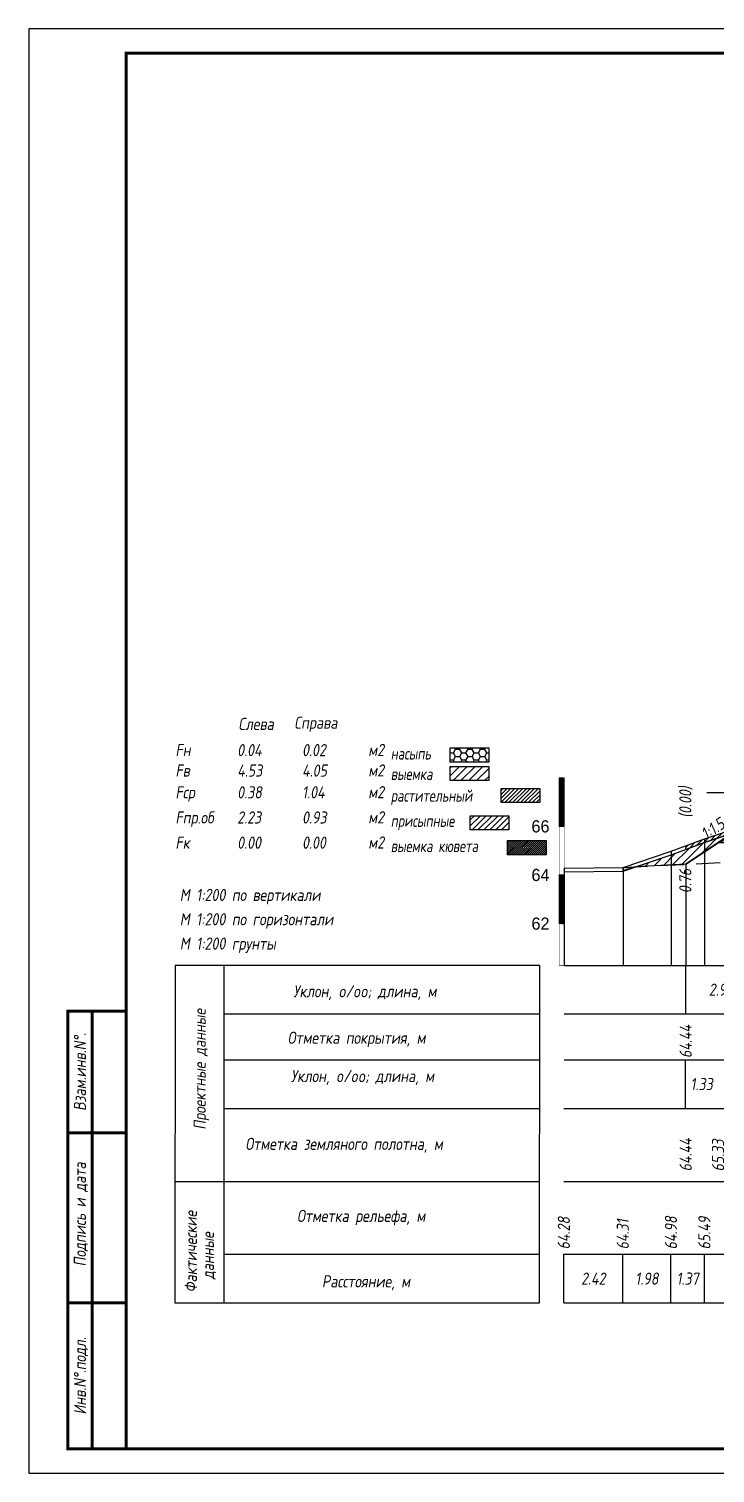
# Model space of a CAD drawing. Extents: x -717 to 1451, y -133302 to 233.
# Drawn here: x -30.1 to 111, y -124706.4 to -124409.4 of the extents above; entities that cross this region are included whole.
import ezdxf
from ezdxf.enums import TextEntityAlignment as Align

# ---------------------------------------------------------------- set-up
doc = ezdxf.new("R2010")
doc.units = 0
doc.linetypes.add('штриховая', pattern=[0.75, 0.5, -0.25])
for name, color, linetype in [('Зарамочное оформление', 7, 'Continuous'), ('Интерполированный поперечник', 2, 'Continuous'), ('Код_510', 7, 'Continuous'), ('Код_514', 1, 'Continuous'), ('Код_516', 1, 'Continuous'), ('Контур_0', 7, 'Continuous'), ('Контур_508', 7, 'Continuous'), ('Контур_512', 7, 'Continuous'), ('Контур_513', 7, 'Continuous'), ('Красный поперечник', 1, 'Continuous'), ('Линейка абсолютных высот', 7, 'Continuous'), ('Объем выемки', 7, 'Continuous'), ('Объем кюветов', 7, 'Continuous'), ('Объем насыпи', 7, 'Continuous'), ('Объем присыпных обочин', 7, 'Continuous'), ('Объем срезки растительного слоя', 7, 'Continuous'), ('Объём_2650', 7, 'Continuous'), ('Объём_2661', 7, 'Continuous'), ('Объём_2666', 7, 'Continuous'), ('Объём_2667', 7, 'Continuous'), ('Объём_2668', 7, 'Continuous'), ('Объём_2669', 7, 'Continuous'), ('Объём_2675', 7, 'Continuous'), ('Откосы', 7, 'Continuous'), ('Отметки покрытия', 7, 'Continuous'), ('Рабочие отметки', 7, 'Continuous'), ('Рабочие отметки доп.', 7, 'Continuous'), ('Таблица', 7, 'Continuous'), ('Уклоны проезжей части', 7, 'Continuous'), ('Черный поперечник', 3, 'Continuous')]:
    doc.layers.add(name, color=color, linetype=linetype)
for name, color, linetype, true_color in [('Контур_2570', 7, 'Continuous', 0x80ff00), ('Контур_2736', 4, 'Continuous', 0x00ffff), ('Контур_2737', 4, 'Continuous', 0x00ffff), ('Контур_2738', 4, 'Continuous', 0x00ffff), ('Контур_2739', 4, 'Continuous', 0x00ffff), ('Контур_2741', 4, 'Continuous', 0x00ffff), ('Контур_2742', 4, 'Continuous', 0x00ffff), ('Контур_2743', 4, 'Continuous', 0x00ffff), ('Контур_2744', 7, 'Continuous', 0xa4ffff), ('Контур_2745', 7, 'Continuous', 0xa4ffff), ('Контур_2747', 4, 'Continuous', 0x00ffff), ('Контур_2748', 4, 'Continuous', 0x00ffff), ('Контур_2749', 4, 'Continuous', 0x00ffff), ('Контур_2750', 4, 'Continuous', 0x00ffff), ('Контур_2751', 4, 'Continuous', 0x00ffff), ('Контур_2752', 4, 'Continuous', 0x00ffff), ('Контур_703', 4, 'Continuous', 0x00ffff), ('Контур_705', 4, 'Continuous', 0x00ffff), ('Контур_707', 4, 'Continuous', 0x00ffff), ('Контур_720', 131, 'Continuous', 0xaaffff), ('Объём_2563', 7, 'Continuous', 0xff8000), ('Объём_2570', 7, 'Continuous', 0x80ff00), ('Объём_2600', 7, 'Continuous', 0x808000), ('Объём_2620', 2, 'Continuous', 0xffff00)]:
    doc.layers.add(name, color=color, linetype=linetype, true_color=true_color)
doc.styles.get("Standard").update_dxf_attribs({"font": 'txt', "height": 2.5})
doc.styles.add('М', font='romand.shx', dxfattribs={"width": 0.8, "oblique": 10, "height": 2.5})
pattern_1 = [(45.000001252, (0, 0), (-0.026516505928, 0.026516504769), []), (135.00000034, (0, 0), (-0.02651650519, -0.026516505506), [])]

# ---------------------------------------------------------------- blocks, each defined once
blk = doc.blocks.new('условные обозначения')
at = {"layer": 'Объём_2563'}
h = blk.add_hatch(dxfattribs=at)
h.set_pattern_fill('ANSI31', color=256, scale=0.3)
h.set_pattern_definition([(45, (-34.5, -100.5), (-0.673519, 0.673519), [])])
h.paths.add_polyline_path([(18.26, 7.53), (27.08, 7.53), (27.08, 4.62), (18.26, 4.62)])
at = {"layer": 'Объём_2570'}
h = blk.add_hatch(dxfattribs=at)
h.set_pattern_fill('ANSI31', color=3, scale=0.2)
h.set_pattern_definition([(45, (-32.9034, -100.5), (-0.4490128, 0.4490128), [])])
h.paths.add_polyline_path([(25.29, 13.16), (34.12, 13.16), (34.12, 10.25), (25.29, 10.25)])
at = {"layer": 'Объём_2600'}
h = blk.add_hatch(dxfattribs=at)
h.set_pattern_fill('ANSI31', color=6, scale=0.4)
h.set_pattern_definition([(45, (-34.5, -100.5), (-0.898026, 0.898026), [])])
h.paths.add_polyline_path([(13.63, 17.67), (22.46, 17.67), (22.46, 14.76), (13.63, 14.76)])
at = {"layer": 'Объём_2620'}
h = blk.add_hatch(dxfattribs=at)
h.set_pattern_fill('ANSI31', color=2, scale=0.1)
h.set_pattern_definition([(45, (-33.755, -100.5), (-0.2245064, 0.2245064), [])])
h.paths.add_polyline_path([(26.75, 2.41), (35.57, 2.41), (35.57, -0.5), (26.75, -0.5)])
at = {"layer": 'Объём_2650'}
h = blk.add_hatch(dxfattribs=at)
h.set_pattern_fill('HONEY', color=5, scale=0.3)
h.set_pattern_definition([(0, (-34.5, -100.5), (1.42875, 0.824889), [0.9525, -1.905]), (120, (-34.5, -100.5), (-1.42875, 0.824889), [0.9525, -1.905]), (60, (-34.5, -100.5), (3e-09, 1.6497784), [-1.905, 0.9525])])
h.paths.add_polyline_path([(13.63, 21.49), (22.46, 21.49), (22.46, 18.58), (13.63, 18.58)])
at = {"layer": 'Объём_2563'}
blk.add_lwpolyline([(18.26, 7.53), (27.08, 7.53), (27.08, 4.62), (18.26, 4.62)], close=True, dxfattribs=at)
at = {"layer": 'Объём_2620', "color": 2}
blk.add_lwpolyline([(26.75, 2.41), (35.57, 2.41), (35.57, -0.5), (26.75, -0.5)], close=True, dxfattribs=at)
at = {"layer": 'Объём_2650', "color": 5}
blk.add_lwpolyline([(13.63, 21.49), (22.46, 21.49), (22.46, 18.58), (13.63, 18.58)], close=True, dxfattribs=at)
at = {"layer": 'Объём_2650', "color": 6}
blk.add_lwpolyline([(13.63, 17.67), (22.46, 17.67), (22.46, 14.76), (13.63, 14.76)], close=True, dxfattribs=at)
at = {"layer": 'Объём_2650', "color": 3}
blk.add_lwpolyline([(25.29, 13.16), (34.12, 13.16), (34.12, 10.25), (25.29, 10.25)], close=True, dxfattribs=at)
at = {"layer": 'Объем насыпи', "color": 1, "style": 'М', "oblique": 10, "width": 0.8}
for s, p in [('насыпь', (0.09, 19.09)), ('выемка', (0.09, 14.89)), ('растительный', (0.09, 10.42)), ('присыпные', (0.09, 5.24)), ('выемка кювета', (0.09, 0.06))]:
    blk.add_text(s, height=2.5, dxfattribs=at).set_placement(p)

msp = doc.modelspace()

# ---------------------------------------------------------------- hatches: boundary and pattern name
at = {"layer": 'Линейка абсолютных высот'}
h = msp.add_hatch(dxfattribs=at)
h.set_pattern_fill('ANSI37', scale=0.3, style=0)
h.set_pattern_definition(pattern_1)
h.paths.add_polyline_path([(80, -124573.415), (80, -124563.415), (79, -124563.415), (79, -124573.415)])
h = msp.add_hatch(dxfattribs=at)
h.set_pattern_fill('ANSI37', scale=0.3, style=0)
h.set_pattern_definition(pattern_1)
h.paths.add_polyline_path([(80, -124593.415), (80, -124583.415), (79, -124583.415), (79, -124593.415)])
at = {"layer": 'Объём_2570'}
h = msp.add_hatch(dxfattribs=at)
h.set_pattern_fill('ANSI31', color=256, scale=0.2)
h.paths.add_polyline_path([(117.715, -124573.794), (108.888, -124576.736), (105, -124578.178), (105, -124577.428), (108.888, -124575.986), (117.719, -124573.041)])
h.paths.add_polyline_path([(233.678, -124571.893), (240.445, -124573.824), (242.307, -124574.266), (249.212, -124574.801), (256.65, -124574.571), (257.897, -124574.559), (266.235, -124574.251), (266.235, -124575.001), (257.897, -124575.309), (256.65, -124575.321), (249.212, -124575.551), (242.307, -124575.016), (240.445, -124574.574), (233.678, -124572.643)])
at = {"layer": 'Объём_2600'}
h = msp.add_hatch(dxfattribs=at)
h.set_pattern_fill('ANSI31', color=6, scale=0.4)
h.paths.add_polyline_path([(137.178, -124576.012), (111.66, -124576.778), (105, -124581.218), (94.693, -124581.739), (102.02, -124579.284), (108.888, -124576.736), (117.715, -124573.794), (117.719, -124573.041), (132.564, -124572.001), (133.064, -124572.751), (137.178, -124572.655)])
h.paths.add_polyline_path([(263.559, -124576.035), (261.894, -124576.035), (261.894, -124576.259), (215.604, -124574.87), (215.604, -124571.088), (224.669, -124570.827), (225.329, -124570.83), (231.64, -124571.312), (231.64, -124572.062), (240.445, -124574.574), (242.307, -124575.016), (249.212, -124575.551), (256.65, -124575.321), (257.897, -124575.309), (265.044, -124575.045)])
h = msp.add_hatch(dxfattribs=at)
h.set_pattern_fill('HONEY', color=5, scale=0.3)
h.paths.add_polyline_path([(92.141, -124582.594), (92.141, -124581.868), (94.693, -124581.739)])
h.paths.add_polyline_path([(265.044, -124575.045), (266.235, -124574.251), (266.235, -124575.001)])

# ---------------------------------------------------------------- linework, layer by layer
at = {"layer": 'Интерполированный поперечник', "linetype": 'штриховая', "ltscale": 10, "flags": 128}
msp.add_lwpolyline([(92.141, -124581.868), (242.233, -124574.28)], dxfattribs=at)
at = {"layer": 'Код_510'}
for p, q in [((79.946, -124671.421), (79.946, -124661.421)), ((92.067, -124671.421), (92.067, -124661.421)), ((101.966, -124671.421), (101.966, -124661.421)), ((108.834, -124671.421), (108.834, -124661.421))]:
    msp.add_line(p, q, dxfattribs=at)
at = {"layer": 'Код_514'}
msp.add_line((105, -124612), (105, -124602), dxfattribs=at)
at = {"layer": 'Код_516'}
msp.add_line((104.946, -124631.421), (104.946, -124621.421), dxfattribs=at)
at = {"layer": 'Контур_0', "flags": 128}
for points in [[(119.507, -124571.547), (105, -124581.218), (105, -124581.218), (105, -124581.218), (105, -124581.218), (105, -124581.218), (105, -124581.218), (105, -124581.218), (105, -124581.218), (105, -124581.218), (105, -124581.218), (105, -124581.218), (105, -124581.218), (105, -124581.218), (105, -124581.218), (105, -124581.218)], [(119.507, -124571.547), (105, -124581.218), (105, -124581.218), (105, -124581.218), (105, -124581.218), (105, -124581.218), (105, -124581.218), (105, -124581.218), (105, -124581.218), (105, -124581.218), (105, -124581.218), (105, -124581.218), (105, -124581.218), (105, -124581.218), (105, -124581.218), (105, -124581.218), (105, -124581.218), (105, -124581.218), (105, -124581.218), (105, -124581.218), (105, -124581.218), (105, -124581.218), (105, -124581.218), (105, -124581.218), (105, -124581.218), (105, -124581.218), (105, -124581.218), (105, -124581.218), (105, -124581.218), (105, -124581.218)]]:
    msp.add_lwpolyline(points, dxfattribs=at)
at = {"layer": 'Контур_2570', "flags": 128}
msp.add_lwpolyline([(80, -124582.75), (92.121, -124582.6), (92.121, -124582.6), (102.02, -124579.284), (108.888, -124576.736), (117.715, -124573.794)], dxfattribs=at)
at = {"layer": 'Контур_2736', "flags": 128}
msp.add_lwpolyline([(119.507, -124571.547), (105, -124581.218)], dxfattribs=at)
at = {"layer": 'Контур_2737', "flags": 128}
msp.add_lwpolyline([(105, -124581.218), (105, -124581.218)], dxfattribs=at)
at = {"layer": 'Контур_2738', "flags": 128}
msp.add_lwpolyline([(105, -124581.218), (105, -124581.218)], dxfattribs=at)
at = {"layer": 'Контур_2739', "flags": 128}
msp.add_lwpolyline([(105, -124581.218), (105, -124581.218)], dxfattribs=at)
at = {"layer": 'Контур_2741', "flags": 128}
msp.add_lwpolyline([(105, -124581.218), (105, -124581.218)], dxfattribs=at)
at = {"layer": 'Контур_2742', "flags": 128}
msp.add_lwpolyline([(105, -124581.218), (105, -124581.218)], dxfattribs=at)
at = {"layer": 'Контур_2743', "flags": 128}
msp.add_lwpolyline([(105, -124581.218), (105, -124581.218)], dxfattribs=at)
at = {"layer": 'Контур_2744', "flags": 128}
msp.add_lwpolyline([(105, -124581.218), (105, -124581.218)], dxfattribs=at)
msp.add_lwpolyline([(105, -124581.218), (105, -124581.218)], dxfattribs=at)
msp.add_lwpolyline([(105, -124581.218), (105, -124581.218)], dxfattribs=at)
msp.add_lwpolyline([(105, -124581.218), (105, -124581.218)], dxfattribs=at)
msp.add_lwpolyline([(105, -124581.218), (105, -124581.218)], dxfattribs=at)
msp.add_lwpolyline([(105, -124581.218), (105, -124581.218)], dxfattribs=at)
at = {"layer": 'Контур_2745', "flags": 128}
msp.add_lwpolyline([(105, -124581.218), (105, -124581.218)], dxfattribs=at)
msp.add_lwpolyline([(105, -124581.218), (105, -124581.218)], dxfattribs=at)
msp.add_lwpolyline([(105, -124581.218), (105, -124581.218)], dxfattribs=at)
msp.add_lwpolyline([(105, -124581.218), (105, -124581.218)], dxfattribs=at)
msp.add_lwpolyline([(105, -124581.218), (105, -124581.218)], dxfattribs=at)
msp.add_lwpolyline([(105, -124581.218), (105, -124581.218)], dxfattribs=at)
at = {"layer": 'Контур_2747', "flags": 128}
msp.add_lwpolyline([(105, -124581.218), (105, -124581.218)], dxfattribs=at)
at = {"layer": 'Контур_2748', "flags": 128}
msp.add_lwpolyline([(105, -124581.218), (105, -124581.218)], dxfattribs=at)
at = {"layer": 'Контур_2749', "flags": 128}
msp.add_lwpolyline([(105, -124581.218), (105, -124581.218)], dxfattribs=at)
at = {"layer": 'Контур_2750', "flags": 128}
msp.add_lwpolyline([(105, -124581.218), (105, -124581.218)], dxfattribs=at)
at = {"layer": 'Контур_2751', "flags": 128}
msp.add_lwpolyline([(105, -124581.218), (105, -124581.218)], dxfattribs=at)
at = {"layer": 'Контур_2752', "flags": 128}
msp.add_lwpolyline([(105, -124581.218), (105, -124581.218)], dxfattribs=at)
at = {"layer": 'Контур_508', "flags": 128}
msp.add_lwpolyline([(105, -124581.218), (111.66, -124576.778), (137.178, -124576.012), (137.178, -124573.74), (174.678, -124572.843), (195.428, -124572.365), (215.604, -124572.374), (215.604, -124574.87), (261.894, -124576.259), (261.894, -124576.035), (263.559, -124576.035), (266.235, -124574.251)], dxfattribs=at)
at = {"layer": 'Контур_512', "flags": 128}
msp.add_lwpolyline([(105, -124581.218), (111.66, -124576.778), (137.178, -124576.012)], dxfattribs=at)
at = {"layer": 'Контур_513', "flags": 128}
msp.add_lwpolyline([(105, -124581.218), (111.66, -124576.778), (137.178, -124576.012), (137.178, -124573.74), (174.678, -124572.843), (195.428, -124572.365), (215.604, -124572.374), (215.604, -124574.87), (261.894, -124576.259), (261.894, -124576.035), (263.559, -124576.035), (266.235, -124574.251)], dxfattribs=at)
at = {"layer": 'Контур_703', "flags": 128}
for points in [[(119.507, -124571.547), (105, -124581.218)], [(105, -124581.218), (105, -124581.218)]]:
    msp.add_lwpolyline(points, dxfattribs=at)
at = {"layer": 'Контур_705', "flags": 128}
msp.add_lwpolyline([(105, -124581.218), (105, -124581.218)], dxfattribs=at)
at = {"layer": 'Контур_707', "flags": 128}
msp.add_lwpolyline([(105, -124581.218), (105, -124581.218)], dxfattribs=at)
at = {"layer": 'Контур_720', "flags": 128}
msp.add_lwpolyline([(105, -124581.218), (105, -124581.218)], dxfattribs=at)
at = {"layer": 'Красный поперечник'}
for q in [(119.507, -124571.547), (105, -124602)]:
    msp.add_line((105, -124581.218), q, dxfattribs=at)
at = {"layer": 'Линейка абсолютных высот', "color": 7, "const_width": 0.1, "flags": 128}
for points in [[(80, -124573.415), (80, -124563.415), (79, -124563.415), (79, -124573.415), (80, -124573.415)], [(80, -124583.415), (80, -124573.415), (79, -124573.415), (79, -124583.415), (80, -124583.415)], [(80, -124593.415), (80, -124583.415), (79, -124583.415), (79, -124593.415), (80, -124593.415)], [(80, -124602), (80, -124593.415), (79, -124593.415), (79, -124602), (80, -124602)]]:
    msp.add_lwpolyline(points, dxfattribs=at)
at = {"layer": 'Объём_2570', "flags": 128}
msp.add_lwpolyline([(117.715, -124573.794), (108.888, -124576.736), (105, -124578.178), (105, -124577.428), (108.888, -124575.986), (117.719, -124573.041), (117.715, -124573.794), (117.715, -124573.794)], dxfattribs=at)
msp.add_lwpolyline([(117.715, -124573.794), (108.888, -124576.736), (105, -124578.178), (105, -124577.428), (108.888, -124575.986), (117.719, -124573.041), (117.715, -124573.794), (117.715, -124573.794)], dxfattribs=at)
at = {"layer": 'Объём_2600', "flags": 128}
msp.add_lwpolyline([(92.141, -124582.594), (92.141, -124581.868), (94.693, -124581.739), (92.141, -124582.594), (92.141, -124582.594)], dxfattribs=at)
msp.add_lwpolyline([(92.141, -124582.594), (92.141, -124581.868), (94.693, -124581.739), (92.141, -124582.594), (92.141, -124582.594)], dxfattribs=at)
at = {"layer": 'Объём_2650', "flags": 128}
msp.add_lwpolyline([(137.178, -124576.012), (111.66, -124576.778), (105, -124581.218), (94.693, -124581.739), (102.02, -124579.284), (108.888, -124576.736), (117.715, -124573.794), (117.719, -124573.041), (132.564, -124572.001), (133.064, -124572.751), (137.178, -124572.655), (137.178, -124576.012), (137.178, -124576.012)], dxfattribs=at)
at = {"layer": 'Объём_2650', "color": 6, "flags": 128}
msp.add_lwpolyline([(137.178, -124576.012), (111.66, -124576.778), (105, -124581.218), (94.693, -124581.739), (102.02, -124579.284), (108.888, -124576.736), (117.715, -124573.794), (117.719, -124573.041), (132.564, -124572.001), (133.064, -124572.751), (137.178, -124572.655), (137.178, -124576.012), (137.178, -124576.012)], dxfattribs=at)
at = {"layer": 'Объём_2661', "flags": 128}
msp.add_lwpolyline([(119.507, -124571.547), (105, -124581.218)], dxfattribs=at)
msp.add_lwpolyline([(119.507, -124571.547), (105, -124581.218)], dxfattribs=at)
at = {"layer": 'Объём_2666', "flags": 128}
msp.add_lwpolyline([(119.507, -124571.547), (105, -124581.218)], dxfattribs=at)
msp.add_lwpolyline([(119.507, -124571.547), (105, -124581.218)], dxfattribs=at)
at = {"layer": 'Объём_2667', "flags": 128}
msp.add_lwpolyline([(105, -124581.218), (105, -124581.218)], dxfattribs=at)
msp.add_lwpolyline([(105, -124581.218), (105, -124581.218)], dxfattribs=at)
msp.add_lwpolyline([(105, -124581.218), (105, -124581.218)], dxfattribs=at)
msp.add_lwpolyline([(105, -124581.218), (105, -124581.218)], dxfattribs=at)
at = {"layer": 'Объём_2668', "flags": 128}
msp.add_lwpolyline([(105, -124581.218), (105, -124581.218)], dxfattribs=at)
msp.add_lwpolyline([(105, -124581.218), (105, -124581.218)], dxfattribs=at)
msp.add_lwpolyline([(105, -124581.218), (105, -124581.218)], dxfattribs=at)
msp.add_lwpolyline([(105, -124581.218), (105, -124581.218)], dxfattribs=at)
at = {"layer": 'Объём_2669', "flags": 128}
msp.add_lwpolyline([(105, -124581.218), (105, -124581.218)], dxfattribs=at)
msp.add_lwpolyline([(105, -124581.218), (105, -124581.218)], dxfattribs=at)
msp.add_lwpolyline([(105, -124581.218), (105, -124581.218)], dxfattribs=at)
msp.add_lwpolyline([(105, -124581.218), (105, -124581.218)], dxfattribs=at)
at = {"layer": 'Объём_2675', "flags": 128}
msp.add_lwpolyline([(105, -124581.218), (105, -124581.218)], dxfattribs=at)
msp.add_lwpolyline([(105, -124581.218), (105, -124581.218)], dxfattribs=at)
msp.add_lwpolyline([(105, -124581.218), (105, -124581.218)], dxfattribs=at)
msp.add_lwpolyline([(105, -124581.218), (105, -124581.218)], dxfattribs=at)
msp.add_lwpolyline([(105, -124581.218), (105, -124581.218)], dxfattribs=at)
msp.add_lwpolyline([(105, -124581.218), (105, -124581.218)], dxfattribs=at)
msp.add_lwpolyline([(105, -124581.218), (105, -124581.218)], dxfattribs=at)
msp.add_lwpolyline([(105, -124581.218), (105, -124581.218)], dxfattribs=at)
msp.add_lwpolyline([(105, -124581.218), (105, -124581.218)], dxfattribs=at)
msp.add_lwpolyline([(105, -124581.218), (105, -124581.218)], dxfattribs=at)
msp.add_lwpolyline([(105, -124581.218), (105, -124581.218)], dxfattribs=at)
msp.add_lwpolyline([(105, -124581.218), (105, -124581.218)], dxfattribs=at)
msp.add_lwpolyline([(105, -124581.218), (105, -124581.218)], dxfattribs=at)
msp.add_lwpolyline([(105, -124581.218), (105, -124581.218)], dxfattribs=at)
msp.add_lwpolyline([(105, -124581.218), (105, -124581.218)], dxfattribs=at)
msp.add_lwpolyline([(105, -124581.218), (105, -124581.218)], dxfattribs=at)
msp.add_lwpolyline([(105, -124581.218), (105, -124581.218)], dxfattribs=at)
msp.add_lwpolyline([(105, -124581.218), (105, -124581.218)], dxfattribs=at)
msp.add_lwpolyline([(105, -124581.218), (105, -124581.218)], dxfattribs=at)
msp.add_lwpolyline([(105, -124581.218), (105, -124581.218)], dxfattribs=at)
msp.add_lwpolyline([(105, -124581.218), (105, -124581.218)], dxfattribs=at)
msp.add_lwpolyline([(105, -124581.218), (105, -124581.218)], dxfattribs=at)
msp.add_lwpolyline([(105, -124581.218), (105, -124581.218)], dxfattribs=at)
msp.add_lwpolyline([(105, -124581.218), (105, -124581.218)], dxfattribs=at)
at = {"layer": 'Отметки покрытия', "color": 1}
msp.add_line((119.507, -124566.547), (109.38, -124566.547), dxfattribs=at)
at = {"layer": 'Таблица'}
for p, q in [((80, -124602), (291.235, -124602)), ((80, -124612), (291.235, -124612)), ((80, -124621.421), (291.235, -124621.421)), ((79.946, -124631.421), (291.181, -124631.421)), ((79.946, -124646.421), (291.181, -124646.421)), ((79.946, -124661.421), (291.181, -124661.421)), ((79.946, -124671.421), (291.181, -124671.421))]:
    msp.add_line(p, q, dxfattribs=at)
at = {"layer": 'Таблица', "linetype": 'Continuous', "flags": 128}
for points in [[(0, -124602), (-0.054, -124671.421)], [(75, -124602), (0, -124602)], [(10, -124602), (10, -124671.421)], [(74.946, -124671.421), (75, -124602)], [(10, -124612), (75, -124612)], [(10, -124621.421), (75, -124621.421)], [(9.946, -124631.421), (74.946, -124631.421)], [(-0.054, -124646.421), (74.946, -124646.421)], [(9.946, -124661.421), (74.946, -124661.421)], [(-0.054, -124671.421), (74.946, -124671.421)]]:
    msp.add_lwpolyline(points, dxfattribs=at)
at = {"layer": 'Черный поперечник', "color": 7}
for p, q in [((108.888, -124575.986), (108.888, -124602)), ((102.02, -124578.534), (102.02, -124602)), ((80, -124582), (80, -124602)), ((92.121, -124581.85), (92.121, -124602))]:
    msp.add_line(p, q, dxfattribs=at)
at = {"layer": 'Черный поперечник', "flags": 128}
msp.add_lwpolyline([(80, -124582), (92.121, -124581.85), (102.02, -124578.534), (108.888, -124575.986), (117.715, -124573.044), (117.719, -124573.041), (123.975, -124572.602), (132.564, -124572.001), (133.064, -124572.751), (147.379, -124572.418), (168.586, -124572.013), (188.139, -124571.644), (195.428, -124571.496), (215.604, -124571.088), (224.669, -124570.827), (225.329, -124570.83), (231.64, -124571.312), (240.445, -124573.824), (242.307, -124574.266), (249.212, -124574.801), (256.65, -124574.571), (257.897, -124574.559), (291.235, -124573.329)], dxfattribs=at)

# ---------------------------------------------------------------- block references
at = {"layer": 'Объём_2570', "xscale": 0.9}
msp.add_blockref('условные обозначения', (44.274, -124578.766), dxfattribs=at)

# ---------------------------------------------------------------- texts
at = {"style": 'М', "oblique": 10, "width": 0.8}
msp.add_text('М 1:200 грунты', height=2.5, dxfattribs=at).set_placement((0.973, -124598.769))
at = {"layer": 'Код_510', "style": 'М', "oblique": 10, "width": 0.8}
for s, p in [('64.28', (79.946, -124660.421)), ('64.98', (101.966, -124660.421)), ('65.49', (108.834, -124660.421)), ('64.31', (92.067, -124660.421))]:
    msp.add_text(s, height=2.5, rotation=90, dxfattribs=at).set_placement(p, align=Align.MIDDLE_LEFT)
for s, p in [('2.42', (86.006, -124666.421)), ('1.98', (97.016, -124666.421)), ('1.37', (105.4, -124666.421))]:
    msp.add_text(s, height=2.5, dxfattribs=at).set_placement(p, align=Align.MIDDLE_CENTER)
at = {"layer": 'Код_514', "style": 'М', "oblique": 10, "width": 0.8}
msp.add_text('2.90', height=2.5, dxfattribs=at).set_placement((112.253, -124607), align=Align.MIDDLE_CENTER)
msp.add_text('64.44', height=2.5, rotation=90, dxfattribs=at).set_placement((105, -124621.064), align=Align.MIDDLE_LEFT)
at = {"layer": 'Код_516', "style": 'М', "oblique": 10, "width": 0.8}
msp.add_text('1.33', height=2.5, dxfattribs=at).set_placement((108.275, -124626.421), align=Align.MIDDLE_CENTER)
for s, p in [('64.44', (105, -124644.371)), ('65.33', (111.66, -124644.371))]:
    msp.add_text(s, height=2.5, rotation=90, dxfattribs=at).set_placement(p, align=Align.MIDDLE_LEFT)
at = {"layer": 'Линейка абсолютных высот'}
for s, p in [('66', (77, -124573.415)), ('64', (77, -124583.415)), ('62', (77, -124593.415))]:
    msp.add_text(s, height=2.5, dxfattribs=at).set_placement(p, align=Align.MIDDLE_RIGHT)
at = {"layer": 'Объем выемки', "style": 'М', "oblique": 10, "width": 0.8}
for s, p in [('Fв', (0.085, -124563.195)), ('4.53', (12.785, -124563.195)), ('4.05', (26.126, -124563.195)), ('м2', (39.731, -124563.161))]:
    msp.add_text(s, height=2.5, dxfattribs=at).set_placement(p)
at = {"layer": 'Объем кюветов', "style": 'М', "oblique": 10, "width": 0.8}
for s, p in [('Fк', (0.085, -124578.02)), ('0.00', (12.785, -124578.02)), ('0.00', (26.126, -124578.02)), ('м2', (39.731, -124577.987))]:
    msp.add_text(s, height=2.5, dxfattribs=at).set_placement(p)
at = {"layer": 'Объем насыпи', "style": 'М', "oblique": 10, "width": 0.8}
for s, p in [('Слева', (13.029, -124553.609)), ('Справа', (24.522, -124553.342)), ('Fн', (0.085, -124558.99)), ('0.04', (12.785, -124558.99)), ('0.02', (26.126, -124558.99)), ('м2', (39.731, -124558.957))]:
    msp.add_text(s, height=2.5, dxfattribs=at).set_placement(p)
at = {"layer": 'Объем присыпных обочин', "style": 'М', "oblique": 10, "width": 0.8}
for s, p in [('Fпр.об', (0.085, -124572.841)), ('2.23', (12.785, -124572.841)), ('0.93', (26.126, -124572.841)), ('м2', (39.731, -124572.808))]:
    msp.add_text(s, height=2.5, dxfattribs=at).set_placement(p)
at = {"layer": 'Объем срезки растительного слоя', "style": 'М', "oblique": 10, "width": 0.8}
for s, p in [('Fср', (0.085, -124567.663)), ('0.38', (12.785, -124567.663)), ('1.04', (26.126, -124567.663)), ('м2', (39.731, -124567.629))]:
    msp.add_text(s, height=2.5, dxfattribs=at).set_placement(p)
at = {"layer": 'Откосы', "color": 1, "style": 'М', "oblique": 10, "width": 0.8}
msp.add_text('1:1.5', height=2.5, rotation=33.69007, dxfattribs=at).set_placement((111.699, -124575.55), align=Align.BOTTOM_CENTER)
at = {"layer": 'Рабочие отметки', "color": 1, "style": 'М', "oblique": 10, "width": 0.8}
msp.add_text('0.76', height=2.5, rotation=90, dxfattribs=at).set_placement((104.922, -124582.149), align=Align.MIDDLE_RIGHT)
at = {"layer": 'Рабочие отметки доп.', "color": 1, "style": 'М', "oblique": 10, "width": 0.8}
msp.add_text('(0.00)', height=2.5, rotation=90, dxfattribs=at).set_placement((104.922, -124571.649), align=Align.MIDDLE_LEFT)
at = {"layer": 'Таблица', "style": 'М', "oblique": 10, "width": 0.8}
for s, p in [('М 1:200 по вертикали', (0.973, -124588.769)), ('М 1:200 по горизонтали', (0.973, -124593.769)), ('Уклон, o/oo; длина, м', (24.315, -124608.584)), ('Отметка покрытия, м', (23.148, -124618.139)), ('Уклон, o/oo; длина, м', (23.824, -124626.017)), ('Отметка земляного полотна, м', (14.462, -124639.965)), ('Отметка рельефа, м', (25.077, -124654.777)), ('Расстояние, м', (30.202, -124668.23))]:
    msp.add_text(s, height=2.5, dxfattribs=at).set_placement(p)
for s, p in [('Проектные данные ', (6.322, -124635.808)), ('Фактические ', (4.5, -124669.263)), ('данные', (8.006, -124666.558))]:
    msp.add_text(s, height=2.5, rotation=90, dxfattribs=at).set_placement(p)
at = {"layer": 'Уклоны проезжей части', "color": 1, "style": 'М', "oblique": 10, "width": 0.8}
msp.add_text('1:1.5', height=2.5, rotation=33.69007, dxfattribs=at).set_placement((111.699, -124575.55), align=Align.BOTTOM_CENTER)

# ---------------------------------------------------------------- wipeouts: each hides what was drawn before it
msp.add_wipeout([(-10.054, -124611.421), (-22.054, -124611.421), (-22.054, -124701.421), (-10.054, -124701.421)]).dxf.layer = 'Зарамочное оформление'

# ---------------------------------------------------------------- next in the draw order: linework, layer by layer
at = {"flags": 128}
msp.add_lwpolyline([(-30.054, -124706.421), (389.946, -124706.421), (389.946, -124409.421), (-30.054, -124409.421)], close=True, dxfattribs=at)
at = {"const_width": 0.6, "flags": 128}
msp.add_lwpolyline([(-10.054, -124701.421), (384.946, -124701.421), (384.946, -124414.421), (-10.054, -124414.421)], close=True, dxfattribs=at)
at = {"layer": 'Зарамочное оформление', "linetype": 'Continuous', "lineweight": -3, "const_width": 0.6, "flags": 128}
for points in [[(-10.054, -124701.421), (-22.054, -124701.421), (-22.054, -124611.421), (-10.054, -124611.421)], [(-17.054, -124701.421), (-17.054, -124611.421)], [(-22.054, -124636.421), (-10.054, -124636.421)], [(-22.054, -124671.421), (-10.054, -124671.421)]]:
    msp.add_lwpolyline(points, dxfattribs=at)

# ---------------------------------------------------------------- next in the draw order: texts
at = {"layer": 'Зарамочное оформление', "lineweight": 15, "style": 'М', "oblique": 10, "width": 0.8}
for s, p in [('Взам.инв.N%%d.', (-19.554, -124623.921)), ('Подпись и дата', (-19.572, -124653.227)), ('Инв.N%%d.подл.', (-19.554, -124686.421))]:
    msp.add_text(s, height=2.5, rotation=90, dxfattribs=at).set_placement(p, align=Align.MIDDLE_CENTER)

doc.saveas('drawing.dxf')
